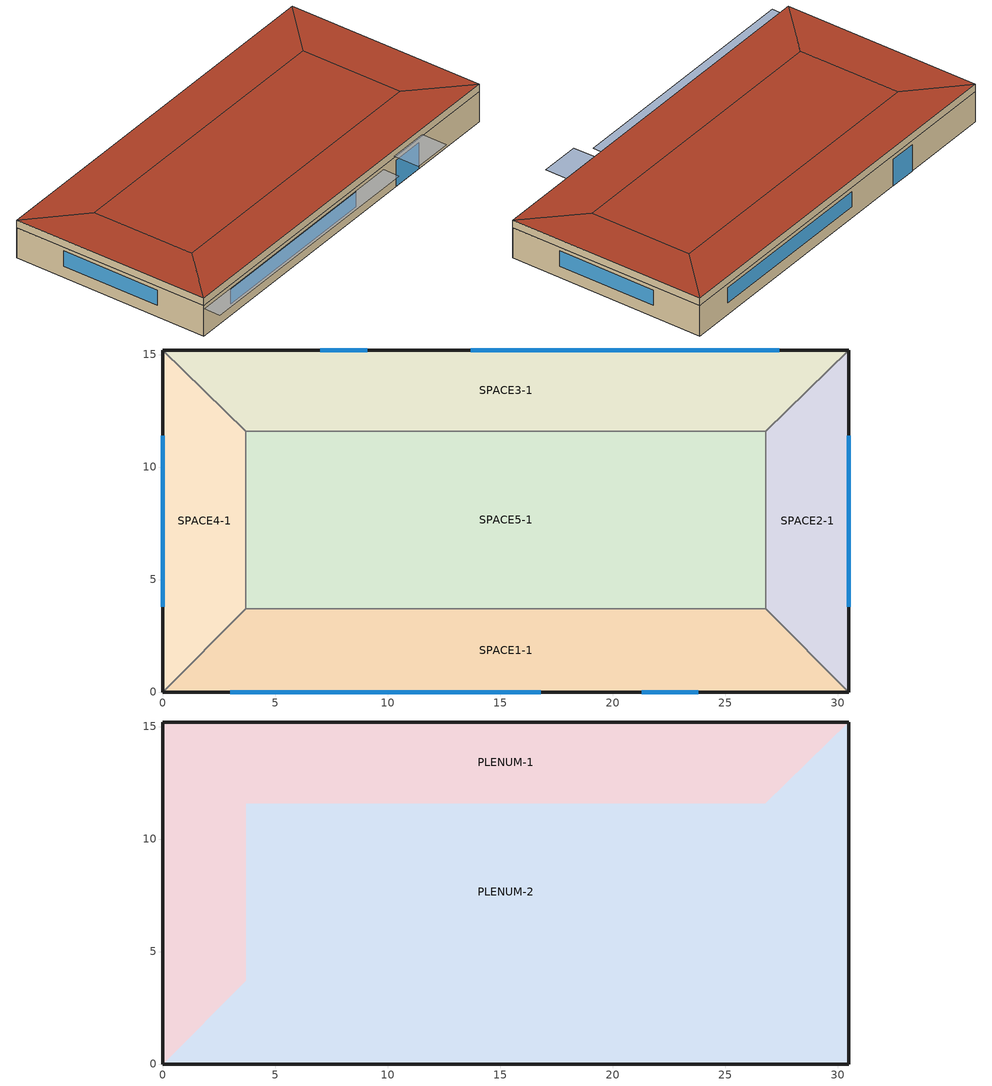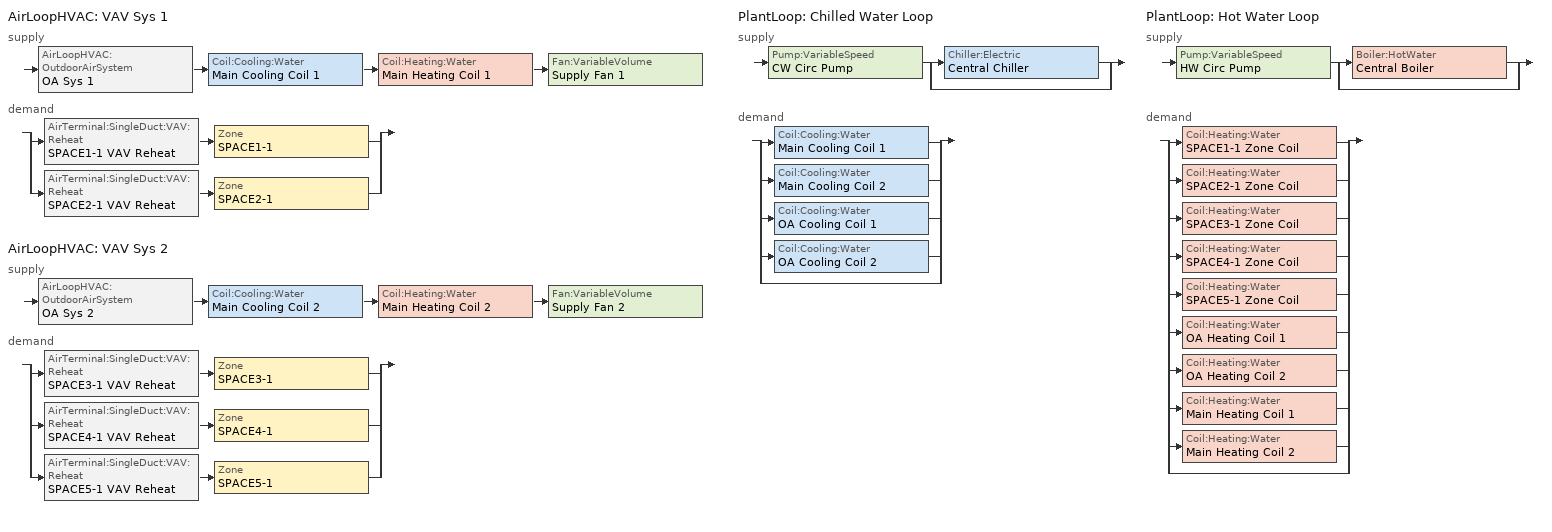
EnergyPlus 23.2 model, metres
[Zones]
SPACE3-1
 floor ground (FLOOR-SLAB-1): 26.8,11.6 3.7,11.6 0,15.2 30.5,15.2 z0
 wall outside (WALL-1): 30.5,15.2 0,15.2 z0:2.4
 wall to SPACE2-1 (INT-WALL-1): 26.8,11.6 30.5,15.2 z0:2.4
 wall to SPACE4-1 (INT-WALL-1): 0,15.2 3.7,11.6 z0:2.4
 wall to SPACE5-1 (INT-WALL-1): 3.7,11.6 26.8,11.6 z0:2.4
 window (Sgl Grey 3mm): 9.1,15.2 7,15.2 z0:2.1
 window (Dbl Clr 3mm/13mm Air): 27.4,15.2 13.7,15.2 z0.9:2.1
SPACE1-1
 floor ground (FLOOR-SLAB-1): 26.8,3.7 30.5,0 0,0 3.7,3.7 z0
 wall outside (WALL-1): 0,0 30.5,0 z0:2.4
 wall to SPACE2-1 (INT-WALL-1): 30.5,0 26.8,3.7 z0:2.4
 wall to SPACE4-1 (INT-WALL-1): 3.7,3.7 0,0 z0:2.4
 wall to SPACE5-1 (INT-WALL-1): 26.8,3.7 3.7,3.7 z0:2.4
 window (Sgl Grey 3mm): 21.3,0 23.8,0 z0:2.1
 window (Dbl Clr 3mm/13mm Air): 3,0 16.8,0 z0.9:2.1
SPACE2-1
 floor ground (FLOOR-SLAB-1): 26.8,11.6 30.5,15.2 30.5,0 26.8,3.7 z0
 wall outside (WALL-1): 30.5,0 30.5,15.2 z0:2.4
 wall to SPACE5-1 (INT-WALL-1): 26.8,11.6 26.8,3.7 z0:2.4
 window (Dbl Clr 3mm/13mm Air): 30.5,3.8 30.5,11.4 z0.9:2.1
SPACE4-1
 floor ground (FLOOR-SLAB-1): 3.7,3.7 0,0 0,15.2 3.7,11.6 z0
 wall outside (WALL-1): 0,15.2 0,0 z0:2.4
 wall to SPACE5-1 (INT-WALL-1): 3.7,3.7 3.7,11.6 z0:2.4
 window (Dbl Clr 3mm/13mm Air): 0,11.4 0,3.8 z0.9:2.1
SPACE5-1
 floor ground (FLOOR-SLAB-1): 26.8,11.6 26.8,3.7 3.7,3.7 3.7,11.6 z0
PLENUM-2
 floor to SPACE1-1 (CLNG-1): 26.8,3.7 30.5,0 0,0 3.7,3.7 z2.4
 floor to SPACE2-1 (CLNG-1): 26.8,11.6 30.5,15.2 30.5,0 26.8,3.7 z2.4
 floor to SPACE5-1 (CLNG-1): 26.8,11.6 26.8,3.7 3.7,3.7 3.7,11.6 z2.4
 wall outside (WALL-1): 0,0 30.5,0 30.5,15.2 z2.4:3
 roof outside (ROOF-1): 26.8,3.7 3.7,3.7 0,0 30.5,0 z3; 26.8,11.6 26.8,3.7 30.5,0 30.5,15.2 z3; 26.8,11.6 3.7,11.6 3.7,3.7 26.8,3.7 z3
PLENUM-1
 floor to SPACE3-1 (CLNG-1): 26.8,11.6 3.7,11.6 0,15.2 30.5,15.2 z2.4
 floor to SPACE4-1 (CLNG-1): 3.7,3.7 0,0 0,15.2 3.7,11.6 z2.4
 wall outside (WALL-1): 30.5,15.2 0,15.2 0,0 z2.4:3
 roof outside (ROOF-1): 26.8,11.6 30.5,15.2 0,15.2 3.7,11.6 z3; 3.7,3.7 3.7,11.6 0,15.2 0,0 z3
shading: 0,-1.3 0,0 19.8,0 19.8,-1.3 z2.2; 21,-2 21,0 24.1,0 24.1,-2 z2.6
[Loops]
AirLoopHVAC 'VAV Sys 1'
 supply: AirLoopHVAC:OutdoorAirSystem 'OA Sys 1' > Coil:Cooling:Water 'Main Cooling Coil 1' > Coil:Heating:Water 'Main Heating Coil 1' > Fan:VariableVolume 'Supply Fan 1'
 demand: split
  | AirTerminal:SingleDuct:VAV:Reheat 'SPACE1-1 VAV Reheat' > Zone 'SPACE1-1'
  | AirTerminal:SingleDuct:VAV:Reheat 'SPACE2-1 VAV Reheat' > Zone 'SPACE2-1'
AirLoopHVAC 'VAV Sys 2'
 supply: AirLoopHVAC:OutdoorAirSystem 'OA Sys 2' > Coil:Cooling:Water 'Main Cooling Coil 2' > Coil:Heating:Water 'Main Heating Coil 2' > Fan:VariableVolume 'Supply Fan 2'
 demand: split
  | AirTerminal:SingleDuct:VAV:Reheat 'SPACE3-1 VAV Reheat' > Zone 'SPACE3-1'
  | AirTerminal:SingleDuct:VAV:Reheat 'SPACE4-1 VAV Reheat' > Zone 'SPACE4-1'
  | AirTerminal:SingleDuct:VAV:Reheat 'SPACE5-1 VAV Reheat' > Zone 'SPACE5-1'
PlantLoop 'Chilled Water Loop'
 supply: Pump:VariableSpeed 'CW Circ Pump' > split
  | Chiller:Electric 'Central Chiller'
  | bypass
 demand: split
  | Coil:Cooling:Water 'Main Cooling Coil 1'
  | Coil:Cooling:Water 'Main Cooling Coil 2'
  | Coil:Cooling:Water 'OA Cooling Coil 1'
  | Coil:Cooling:Water 'OA Cooling Coil 2'
  | bypass
PlantLoop 'Hot Water Loop'
 supply: Pump:VariableSpeed 'HW Circ Pump' > split
  | Boiler:HotWater 'Central Boiler'
  | bypass
 demand: split
  | Coil:Heating:Water 'SPACE1-1 Zone Coil'
  | Coil:Heating:Water 'SPACE2-1 Zone Coil'
  | Coil:Heating:Water 'SPACE3-1 Zone Coil'
  | Coil:Heating:Water 'SPACE4-1 Zone Coil'
  | Coil:Heating:Water 'SPACE5-1 Zone Coil'
  | Coil:Heating:Water 'OA Heating Coil 1'
  | Coil:Heating:Water 'OA Heating Coil 2'
  | Coil:Heating:Water 'Main Heating Coil 1'
  | Coil:Heating:Water 'Main Heating Coil 2'
  | bypass
[Building]
Building: Loads convergence tolerance value=0.04; Maximum number of warmup days=25; Minimum number of warmup days=6; North axis=30; Solar distribution=FullExterior; Temperature convergence tolerance value=0.4; Terrain=City
[Site:GroundTemperature:BuildingSurface]
20.03, 20.03, 20.13, 20.3, 20.43, 20.52, 20.62, 20.77, 20.78, 20.55, 20.44, 20.2
[Site:Location]
CHICAGO_IL_USA TMY2-94846: Elevation=190; Latitude=41.78; Longitude=-87.75; Time zone=-6
[SizingPeriod:DesignDay] Barometric pressure=99063; Day of month=21; Daylight saving time indicator=No; Humidity condition type=WetBulb; Rain indicator=No; Snow indicator=No; Solar model indicator=ASHRAEClearSky
Name | Daily dry bulb temperature range | Day type | Maximum dry bulb temperature | Month | Sky clearness | Wetbulb or dewpoint at maximum dry bulb | Wind direction | Wind speed
CHICAGO_IL_USA Annual Cooling 1% Design Conditions DB/MCWB | 10.7 | SummerDesignDay | 31.5 | 7 | 1 | 23 | 230 | 5.3
CHICAGO_IL_USA Annual Heating 99% Design Conditions DB | 0 | WinterDesignDay | -17.3 | 1 | 0 | -17.3 | 270 | 4.9
[Construction]
CLNG-1: MAT-CLNG-1
Dbl Clr 3mm/13mm Air: CLEAR 3MM, AIR 13MM, CLEAR 3MM
FLOOR-SLAB-1: CC03
INT-WALL-1: GP02, AL21, GP02
ROOF-1: RG01, BR01, IN46, WD01
Sgl Grey 3mm: GREY 3MM
WALL-1: WD01, PW03, IN02, GP01
[Material] Thermal absorptance=0.9
Name | Conductivity | Density | Roughness | Solar absorptance | Specific heat | Thickness | Visible absorptance
BR01 | 0.162 | 1121 | VeryRough | 0.7 | 1464 | 0.0095 | 0.7
CC03 | 1.31 | 2243 | MediumRough | 0.65 | 837 | 0.1016 | 0.65
GP01 | 0.16 | 801 | MediumSmooth | 0.75 | 837 | 0.0127 | 0.75
GP02 | 0.16 | 801 | MediumSmooth | 0.75 | 837 | 0.0159 | 0.75
IN02 | 0.043 | 10 | Rough | 0.75 | 837 | 0.0901 | 0.75
IN46 | 0.023 | 24 | VeryRough | 0.5 | 1590 | 0.0762 | 0.5
PW03 | 0.115 | 545 | MediumSmooth | 0.78 | 1213 | 0.0127 | 0.78
RG01 | 1.442 | 881 | Rough | 0.65 | 1674 | 0.0127 | 0.65
WD01 | 0.115 | 513 | MediumSmooth | 0.78 | 1381 | 0.0191 | 0.78
[Material:AirGap]
AL21: Thermal resistance=0.157
[Material:NoMass]
MAT-CLNG-1: Roughness=Rough; Solar absorptance=0.65; Thermal absorptance=0.65; Thermal resistance=0.652259; Visible absorptance=0.65
[WindowMaterial:Gas]
AIR 13MM: Gas type=Air; Thickness=0.0127
[WindowMaterial:Glazing] Back side infrared hemispherical emissivity=0.84; Conductivity=0.9; Front side infrared hemispherical emissivity=0.84; Infrared transmittance at normal incidence=0; Optical data type=SpectralAverage; Thickness=0.003
Name | Back side solar reflectance at normal incidence | Back side visible reflectance at normal incidence | Front side solar reflectance at normal incidence | Front side visible reflectance at normal incidence | Solar transmittance at normal incidence | Visible transmittance at normal incidence
CLEAR 3MM | 0.075 | 0.081 | 0.075 | 0.081 | 0.837 | 0.898
GREY 3MM | 0.061 | 0.061 | 0.061 | 0.061 | 0.626 | 0.611
[AirLoopHVAC] Design supply air flow rate=Autosize
VAV Sys 1; VAV Sys 2
[AirLoopHVAC:ReturnPlenum]
Name | Zone
Return-Plenum-1 | PLENUM-1
Return-Plenum-2 | PLENUM-2
[AirTerminal:SingleDuct:VAV:Reheat] Availability schedule=ReheatCoilAvailSched; Convergence tolerance=0.001; Damper heating action=Normal; Maximum air flow rate=Autosize; Maximum flow fraction during reheat=Autosize; Maximum flow per zone floor area during reheat=Autosize; Maximum hot water or steam flow rate=Autosize; Minimum hot water or steam flow rate=0
Name | Constant minimum air flow fraction | Reheat coil | Zone minimum air flow input method | Fixed minimum air flow rate
SPACE1-1 VAV Reheat | Autosize | SPACE1-1 Zone Coil | Constant
SPACE2-1 VAV Reheat | Autosize | SPACE2-1 Zone Coil | Constant
SPACE3-1 VAV Reheat |  | SPACE3-1 Zone Coil | FixedFlowRate | Autosize
SPACE4-1 VAV Reheat |  | SPACE4-1 Zone Coil | FixedFlowRate | Autosize
SPACE5-1 VAV Reheat | Autosize | SPACE5-1 Zone Coil | Constant
[AvailabilityManager:LowTemperatureTurnOff] Applicability schedule=CoolingPumpAvailSched; Temperature=2
CW Low Temp Limit 1; CW Low Temp Limit 2
[AvailabilityManager:Scheduled] Schedule=FanAvailSched
VAV Sys 1 Avail; VAV Sys 2 Avail
[Boiler:HotWater]
Central Boiler: Boiler flow mode=LeavingSetpointModulated; Design water flow rate=Autosize; Efficiency curve temperature evaluation variable=LeavingBoiler; Fuel type=NaturalGas; Maximum part load ratio=1.2; Minimum part load ratio=0; Nominal capacity=Autosize; Nominal thermal efficiency=0.8; Normalized boiler efficiency curve=BoilerEfficiency; Optimum part load ratio=1; Water outlet upper temperature limit=100
[Chiller:Electric]
Central Chiller: Chilled water outlet temperature lower limit=5; Chiller flow mode=LeavingSetpointModulated; Condenser type=AirCooled; Design chilled water flow rate=Autosize; Design chilled water outlet temperature=6.67; Design condenser fluid flow rate=Autosize; Design condenser inlet temperature=35; Maximum part load ratio=1; Minimum part load ratio=0; Nominal capacity=Autosize; Nominal cop=3.2; Optimum part load ratio=0.65; Temperature rise coefficient=2.778; Coefficient 1 of capacity ratio curve=0.9949; Coefficient 1 of full load ratio curve=0.03303; Coefficient 1 of power ratio curve=2.333; Coefficient 2 of capacity ratio curve=-0.045954; Coefficient 2 of full load ratio curve=0.6852; Coefficient 2 of power ratio curve=-1.975; Coefficient 3 of capacity ratio curve=-0.0013543; Coefficient 3 of full load ratio curve=0.2818; Coefficient 3 of power ratio curve=0.6121
[Coil:Cooling:Water] Availability schedule=CoolingCoilAvailSched; Design air flow rate=Autosize; Design inlet air humidity ratio=Autosize; Design inlet air temperature=Autosize; Design inlet water temperature=Autosize; Design outlet air humidity ratio=Autosize; Design outlet air temperature=Autosize; Design water flow rate=Autosize; Heat exchanger configuration=CrossFlow; Type of analysis=SimpleAnalysis
Main Cooling Coil 1; Main Cooling Coil 2; OA Cooling Coil 1; OA Cooling Coil 2
[Coil:Heating:Water] Maximum water flow rate=Autosize; Performance input method=UFactorTimesAreaAndDesignWaterFlowRate; Rated capacity=Autosize; Rated inlet air temperature=16.6; Rated inlet water temperature=82.2; Rated outlet air temperature=32.2; Rated outlet water temperature=71.1; U factor times area value=Autosize
Name | Availability schedule
Main Heating Coil 1; Main Heating Coil 2; SPACE1-1 Zone Coil; SPACE2-1 Zone Coil; SPACE3-1 Zone Coil; SPACE4-1 Zone Coil; SPACE5-1 Zone Coil | ReheatCoilAvailSched
OA Heating Coil 1; OA Heating Coil 2 | CoolingCoilAvailSched
[Controller:OutdoorAir] Economizer control action type=ModulateFlow; Economizer control type=NoEconomizer; Economizer maximum limit dry bulb temperature=19; Economizer minimum limit dry bulb temperature=4.6; Lockout type=NoLockout; Maximum outdoor air flow rate=Autosize; Minimum limit type=FixedMinimum; Minimum outdoor air flow rate=Autosize; Minimum outdoor air schedule=Min OA Sched
OA Controller 1; OA Controller 2
[Controller:WaterCoil] Actuator variable=Flow; Control variable=Temperature; Controller convergence tolerance=0.002; Maximum actuated flow=Autosize; Minimum actuated flow=0
Name | Action
Central Cooling Coil Controller 1; Central Cooling Coil Controller 2; OA CC Controller 1; OA CC Controller 2 | Reverse
Central Heating Coil Controller 1; Central Heating Coil Controller 2; OA HC Controller 1; OA HC Controller 2 | Normal
[DesignSpecification:OutdoorAir] Outdoor air flow per person=0.00236; Outdoor air flow per zone=0; Outdoor air flow per zone floor area=0.000305; Outdoor air method=Sum
SZ DSOA SPACE1-1; SZ DSOA SPACE2-1; SZ DSOA SPACE3-1; SZ DSOA SPACE4-1; SZ DSOA SPACE5-1
[DesignSpecification:ZoneAirDistribution]
Name | Zone air distribution effectiveness in cooling mode | Zone air distribution effectiveness in heating mode
SZ DZAD SPACE1-1; SZ DZAD SPACE2-1 | 0.9 | 0.9
SZ DZAD SPACE3-1; SZ DZAD SPACE4-1; SZ DZAD SPACE5-1 | 1 | 1
[ElectricEquipment] Design level calculation method=EquipmentLevel; Fraction latent=0; Fraction lost=0; Fraction radiant=0.3; Schedule=EQUIP-1
Name | Design level | Zone or zonelist or space or spacelist
SPACE1-1 ElecEq 1 | 1056 | SPACE1-1
SPACE2-1 ElecEq 1 | 456 | SPACE2-1
SPACE3-1 ElecEq 1 | 1056 | SPACE3-1
SPACE4-1 ElecEq 1 | 456 | SPACE4-1
SPACE5-1 ElecEq 1 | 1976 | SPACE5-1
[Fan:VariableVolume] Availability schedule=FanAvailSched; Fan power coefficient 1=0.350712; Fan power coefficient 2=0.308505; Fan power coefficient 3=-0.541374; Fan power coefficient 4=0.871988; Fan power coefficient 5=0; Fan power minimum flow fraction=0.25; Fan power minimum flow rate input method=Fraction; Fan total efficiency=0.7; Maximum flow rate=Autosize; Motor efficiency=0.9; Motor in airstream fraction=1; Pressure rise=600
Supply Fan 1; Supply Fan 2
[Lights] Design level calculation method=LightingLevel; End use subcategory=GeneralLights; Fraction radiant=0.59; Fraction replaceable=0; Fraction visible=0.2; Return air fraction=0.2; Schedule=LIGHTS-1
Name | Lighting level | Zone or zonelist or space or spacelist
SPACE1-1 Lights 1 | 1584 | SPACE1-1
SPACE2-1 Lights 1 | 684 | SPACE2-1
SPACE3-1 Lights 1 | 1584 | SPACE3-1
SPACE4-1 Lights 1 | 684 | SPACE4-1
SPACE5-1 Lights 1 | 2964 | SPACE5-1
[People] Activity level schedule=ActSchd; Fraction radiant=0.3; Number of people calculation method=People; Number of people schedule=OCCUPY-1
Name | Number of people | Zone or zonelist or space or spacelist
SPACE1-1 People 1 | 11 | SPACE1-1
SPACE2-1 People 1 | 5 | SPACE2-1
SPACE3-1 People 1 | 11 | SPACE3-1
SPACE4-1 People 1 | 5 | SPACE4-1
SPACE5-1 People 1 | 20 | SPACE5-1
[PlantEquipmentList]
Cooling Plant: Central Chiller, Chiller:Electric
heating plant: Central Boiler, Boiler:HotWater
[PlantEquipmentOperation:CoolingLoad]
Central Chiller Only: Load range 1 lower limit=0; Load range 1 upper limit=900000; Range 1 equipment list=Cooling Plant
[PlantEquipmentOperation:HeatingLoad]
Central Boiler Only: Load range 1 lower limit=0; Load range 1 upper limit=1000000; Range 1 equipment list=heating plant
[PlantEquipmentOperationSchemes] Control scheme 1 schedule=PlantOnSched
Name | Control scheme 1
CW Loop Operation | Central Chiller Only
Hot Loop Operation | Central Boiler Only
[PlantLoop] Fluid type=Water; Load distribution scheme=SequentialLoad; Maximum loop flow rate=Autosize; Minimum loop flow rate=0
Name | Maximum loop temperature | Minimum loop temperature | Plant equipment operation scheme
Chilled Water Loop | 98 | 1 | CW Loop Operation
Hot Water Loop | 100 | 10 | Hot Loop Operation
[Pump:VariableSpeed] Design maximum flow rate=Autosize; Design minimum flow rate=0; Design power consumption=Autosize; Design pump head=179352; Fraction of motor inefficiencies to fluid stream=0; Motor efficiency=0.9; Pump control type=Intermittent; Coefficient 1 of the part load performance curve=0; Coefficient 2 of the part load performance curve=1; Coefficient 3 of the part load performance curve=0; Coefficient 4 of the part load performance curve=0
Name | Pump flow rate schedule
CW Circ Pump | CoolingPumpAvailSched
HW Circ Pump
[SetpointManager:MixedAir] Control variable=Temperature
Name | Setpoint node or nodelist
Mixed Air Temp Manager 1 | Main Branch SetPoint Node List 1
Mixed Air Temp Manager 2 | Main Branch SetPoint Node List 2
[SetpointManager:Scheduled] Control variable=Temperature
Name | Schedule | Setpoint node or nodelist
Central Boiler Setpoint Manager | HW Loop Temp Schedule | Central Boiler Outlet Node
Central Chiller Setpoint Manager | CW Loop Temp Schedule | Central Chiller Outlet Node
Chilled Water Loop Setpoint Manager | CW Loop Temp Schedule | CW Supply Outlet Node
Hot Water Loop Setpoint Manager | HW Loop Temp Schedule | HW Supply Outlet Node
OA Air Temp Manager 1 | OA Cooling Supply Air Temp Sch | OA Mixing Box 1 Inlet Node
OA Air Temp Manager 2 | OA Heating Supply Air Temp Sch | OA Heating Coil 1 Air Outlet Node
OA Air Temp Manager 3 | OA Cooling Supply Air Temp Sch | OA Mixing Box 2 Inlet Node
OA Air Temp Manager 4 | OA Heating Supply Air Temp Sch | OA Heating Coil 2 Air Outlet Node
Supply Air Temp Manager 1 | Seasonal Reset Supply Air Temp Sch | VAV Sys 1 Outlet Node
Supply Air Temp Manager 2 | Seasonal Reset Supply Air Temp Sch | VAV Sys 2 Outlet Node
[Sizing:Plant]
Name | Design loop exit temperature | Loop design temperature difference | Loop type
Hot Water Loop | 82 | 11 | Heating
Chilled Water Loop | 7 | 4 | Cooling
[Sizing:System] 100 outdoor air in cooling=No; 100 outdoor air in heating=No; Central cooling capacity control method=VAV; Central cooling design supply air humidity ratio=0.008; Central cooling design supply air temperature=12.8; Central heating design supply air humidity ratio=0.008; Central heating design supply air temperature=16.7; Central heating maximum system air flow ratio=0.3; Cooling design capacity=Autosize; Cooling design capacity method=CoolingDesignCapacity; Cooling supply air flow rate=0; Cooling supply air flow rate method=DesignDay; Design outdoor air flow rate=Autosize; Heating design capacity=Autosize; Heating design capacity method=HeatingDesignCapacity; Heating supply air flow rate=0; Heating supply air flow rate method=DesignDay; Precool design humidity ratio=0.008; Precool design temperature=11; Preheat design humidity ratio=0.008; Preheat design temperature=4.5; System outdoor air method=Standard62.1SimplifiedProcedure; Type of load to size on=Sensible; Type of zone sum to use=NonCoincident; Zone maximum outdoor air fraction=1
Name | Occupant diversity
VAV Sys 1 | 0.5
VAV Sys 2 | Autosize
[Sizing:Zone] Account for dedicated outdoor air system=No; Cooling design air flow method=DesignDayWithLimit; Dedicated outdoor air high setpoint temperature for design=Autosize; Dedicated outdoor air low setpoint temperature for design=Autosize; Dedicated outdoor air system control strategy=NeutralSupplyAir; Heating design air flow method=DesignDay; Zone cooling design supply air humidity ratio=0.009; Zone cooling design supply air temperature=14; Zone cooling design supply air temperature input method=SupplyAirTemperature; Zone cooling sizing factor=0; Zone heating design supply air humidity ratio=0.004; Zone heating design supply air temperature=50; Zone heating design supply air temperature input method=SupplyAirTemperature; Zone heating sizing factor=0
Name | Design specification outdoor air object | Design specification zone air distribution object
SPACE1-1 | SZ DSOA SPACE1-1 | SZ DZAD SPACE1-1
SPACE2-1 | SZ DSOA SPACE2-1 | SZ DZAD SPACE2-1
SPACE3-1 | SZ DSOA SPACE3-1 | SZ DZAD SPACE3-1
SPACE4-1 | SZ DSOA SPACE4-1 | SZ DZAD SPACE4-1
SPACE5-1 | SZ DSOA SPACE5-1 | SZ DZAD SPACE5-1
[ThermostatSetpoint:DualSetpoint]
DualSetPoint: Cooling setpoint temperature schedule=Clg-SetP-Sch; Heating setpoint temperature schedule=Htg-SetP-Sch
[ThermostatSetpoint:SingleCooling]
CoolingSetpoint: Setpoint temperature schedule=Clg-SetP-Sch
[ThermostatSetpoint:SingleHeating]
HeatingSetpoint: Setpoint temperature schedule=Htg-SetP-Sch
[Zone] Multiplier=1; Type=1
Name | Ceiling height | Volume
PLENUM-1; PLENUM-2 | 0.6096 | Autocalculate
SPACE1-1; SPACE3-1 | 2.4384 | 239.247
SPACE2-1; SPACE4-1 | 2.4384 | 103.311
SPACE5-1 | 2.4384 | 447.683
[ZoneControl:Thermostat] Control 1=CoolingSetPoint; Control 2=HeatingSetpoint; Control 3=DualSetPoint; Control type schedule=Zone Control Type Sched
Name | Zone or zonelist
SPACE1-1 Control | SPACE1-1
SPACE2-1 Control | SPACE2-1
SPACE3-1 Control | SPACE3-1
SPACE4-1 Control | SPACE4-1
SPACE5-1 Control | SPACE5-1
[Zone equipment]
SPACE1-1: SPACE1-1 VAV Reheat
SPACE2-1: SPACE2-1 VAV Reheat
SPACE3-1: SPACE3-1 VAV Reheat
SPACE4-1: SPACE4-1 VAV Reheat
SPACE5-1: SPACE5-1 VAV Reheat
[ZoneInfiltration:DesignFlowRate] Constant term coefficient=0; Design flow rate calculation method=Flow/Zone; Schedule=INFIL-SCH; Temperature term coefficient=0; Velocity squared term coefficient=0; Velocity term coefficient=0.2237
Name | Design flow rate | Zone or zonelist or space or spacelist
SPACE1-1 Infil 1 | 0.032 | SPACE1-1
SPACE2-1 Infil 1 | 0.014 | SPACE2-1
SPACE3-1 Infil 1 | 0.032 | SPACE3-1
SPACE4-1 Infil 1 | 0.014 | SPACE4-1
SPACE5-1 Infil 1 | 0.062 | SPACE5-1
[Curve:Quadratic]
BoilerEfficiency: Maximum value of x=1; Minimum value of x=0; Coefficient1 constant=1; Coefficient2 x=0; Coefficient3 x 2=0
[Schedule:Compact]
ActSchd: Through: 12/31, For: AllDays, Until: 24:00, 117.24
CW Loop Temp Schedule: Through: 12/31, For: AllDays, Until: 24:00, 7.22
Clg-SetP-Sch: Through: 12/31, For: SummerDesignDay, Until: 24:00, 23.9, For: WinterDesignDay, Until: 24:00, 29.4, For: WeekDays, Until: 6:00, 29.4, Until: 20:00, 23.9, Until: 24:00, 29.4, For: WeekEnds Holiday, Until: 24:00, 29.4, For: AllOtherDays, Until: 24:00, 29.4
CoolingCoilAvailSched: Through: 12/31, For: WeekDays, Until: 6:00, 0, Until: 20:00, 1, Until: 24:00, 0, For: SummerDesignDay WinterDesignDay, Until: 24:00, 1, For: AllOtherDays, Until: 24:00, 0
CoolingPumpAvailSched; PlantOnSched: Through: 12/31, For: AllDays, Until: 24:00, 1
EQUIP-1: Through: 12/31, For: WeekDays SummerDesignDay CustomDay1 CustomDay2, Until: 8:00, 0.02, Until: 9:00, 0.4, Until: 14:00, 0.9, Until: 15:00, 0.8, Until: 16:00, 0.7, Until: 18:00, 0.5, Until: 20:00, 0.3, Until: 24:00, 0.02, For: Weekends WinterDesignDay Holiday, Until: 24:00, 0.2
FanAvailSched; ReheatCoilAvailSched: Through: 3/31, For: AllDays, Until: 24:00, 1, Through: 9/30, For: WeekDays, Until: 6:00, 0, Until: 20:00, 1, Until: 24:00, 0, For: SummerDesignDay WinterDesignDay, Until: 24:00, 1, For: AllOtherDays, Until: 24:00, 0, Through: 12/31, For: AllDays, Until: 24:00, 1
HW Loop Temp Schedule: Through: 12/31, For: AllDays, Until: 24:00, 82
Htg-SetP-Sch: Through: 12/31, For: SummerDesignDay, Until: 24:00, 16.7, For: WinterDesignDay, Until: 24:00, 22.2, For: WeekDays, Until: 6:00, 16.7, Until: 20:00, 22.2, Until: 24:00, 16.7, For: WeekEnds Holiday, Until: 24:00, 16.7, For: AllOtherDays, Until: 24:00, 16.7
INFIL-SCH: Through: 3/31, For: AllDays, Until: 24:00, 1, Through: 10/31, For: AllDays, Until: 24:00, 0, Through: 12/31, For: AllDays, Until: 24:00, 1
LIGHTS-1: Through: 12/31, For: WeekDays SummerDesignDay CustomDay1 CustomDay2, Until: 8:00, 0.05, Until: 9:00, 0.9, Until: 10:00, 0.95, Until: 11:00, 1, Until: 12:00, 0.95, Until: 13:00, 0.8, Until: 14:00, 0.9, Until: 18:00, 1, Until: 19:00, 0.6, Until: 21:00, 0.2, Until: 24:00, 0.05, For: Weekends WinterDesignDay Holiday, Until: 24:00, 0.05
Min OA Sched: Through: 12/31, For: Weekdays, Until: 6:00, 0.02, Until: 20:00, 1, Until: 24:00, 0.02, For: AllOtherDays, Until: 24:00, 0.02
OA Cooling Supply Air Temp Sch: Through: 12/31, For: AllDays, Until: 24:00, 11.5
OA Heating Supply Air Temp Sch: Through: 12/31, For: AllDays, Until: 24:00, 4.5
OCCUPY-1: Through: 12/31, For: WeekDays SummerDesignDay CustomDay1 CustomDay2, Until: 8:00, 0, Until: 11:00, 1, Until: 12:00, 0.8, Until: 13:00, 0.4, Until: 14:00, 0.8, Until: 18:00, 1, Until: 19:00, 0.5, Until: 24:00, 0, For: Weekends WinterDesignDay Holiday, Until: 24:00, 0
Seasonal Reset Supply Air Temp Sch: Through: 3/31, For: AllDays, Until: 24:00, 16, Through: 9/30, For: AllDays, Until: 24:00, 13, Through: 12/31, For: AllDays, Until: 24:00, 16
Zone Control Type Sched: Through: 12/31, For: SummerDesignDay, Until: 24:00, 2, For: WinterDesignDay, Until: 24:00, 1, For: AllOtherDays, Until: 24:00, 4
